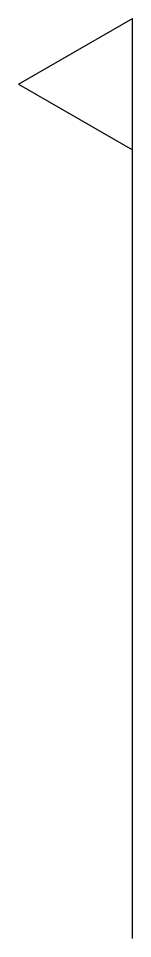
# Model space of a CAD drawing. Header units: metres. Extents: x -0.43 to 0, y 0 to 3.5.
import ezdxf

# ---------------------------------------------------------------- set-up
doc = ezdxf.new("R2010")
doc.units = ezdxf.units.M
doc.header["$LTSCALE"] = 0.2

msp = doc.modelspace()

# ---------------------------------------------------------------- linework, layer by layer
for p, q in [((-0.433, 3.25), (0, 3.5)), ((0, 3), (0, 3.5)), ((-0.433, 3.25), (0, 3)), ((0, 0), (0, 3))]:
    msp.add_line(p, q)

doc.saveas('drawing.dxf')
